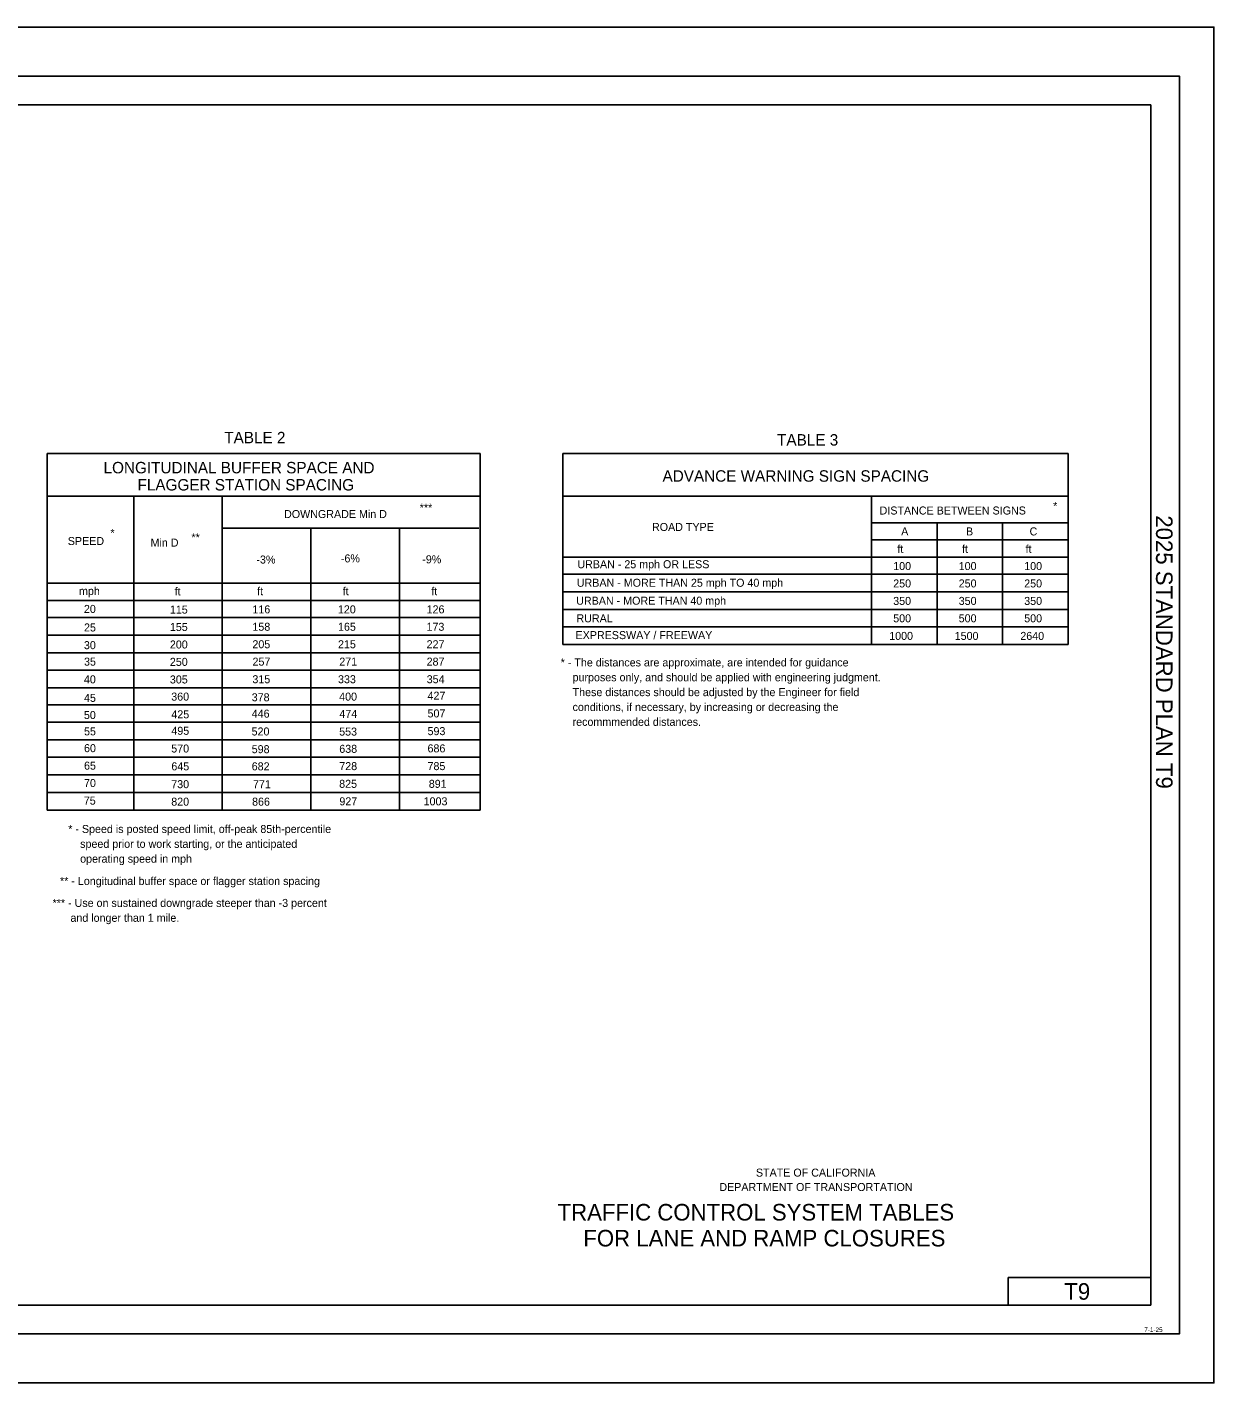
# Model space of a CAD drawing. Extents: x -893 to 867, y -474 to 712.
# Drawn here: x -172 to 867, y -474 to 712 of the extents above; entities that cross this region are included whole.
import ezdxf

# ---------------------------------------------------------------- set-up
doc = ezdxf.new("R2010")
doc.units = 0
for name, color, linetype in [('border_INSIDE-BORDER-anno', 7, 'Continuous'), ('border_PLOTTING-ELEMENTS', 7, 'Continuous'), ('border_rw_22x34_Cut_Lines', 7, 'Continuous'), ('border_SHEET', 7, 'Continuous'), ('border_WITHIN-BORDER-anno', 7, 'Continuous'), ('tcd_PD-QTY-TABLE', 7, 'Continuous')]:
    doc.layers.add(name, color=color, linetype=linetype)

msp = doc.modelspace()

# ---------------------------------------------------------------- linework, layer by layer
at = {"layer": 'border_PLOTTING-ELEMENTS'}
for points in [[(-893.5, -474), (866.5, -474), (866.5, 712), (-893.5, 712)], [(-863.5, 669), (836.5, 669), (836.5, -431), (-863.5, -431)]]:
    msp.add_lwpolyline(points, close=True, dxfattribs=at)
at = {"layer": 'border_rw_22x34_Cut_Lines'}
msp.add_lwpolyline([(-863.5, 669), (836.5, 669), (836.5, -431), (-863.5, -431)], close=True, dxfattribs=at)
at = {"layer": 'border_SHEET'}
for p, q in [((-813.5, 644), (811.5, 644)), ((811.5, 644), (811.5, -406)), ((686.5, -406), (686.5, -382)), ((686.5, -382), (811.5, -382)), ((811.5, -406), (-813.5, -406))]:
    msp.add_line(p, q, dxfattribs=at)
at = {"layer": 'tcd_PD-QTY-TABLE'}
for p, q in [((-154.1, 338.9), (-154.1, 27.1)), ((-154.1, 338.9), (224.6, 338.9)), ((224.6, 338.9), (224.6, 27.1)), ((297.1, 338.9), (739, 338.9)), ((297.1, 338.9), (297.1, 171.9)), ((739, 338.9), (739, 171.9)), ((-154.1, 301.5), (224.6, 301.5)), ((-78.3, 301.5), (-78.3, 27.1)), ((-1, 301.5), (-1, 27.1)), ((297.1, 301.5), (739, 301.5)), ((567.1, 301.5), (567.1, 171.9)), ((-1, 273.7), (223.6, 273.7)), ((76.5, 273.7), (76.5, 27.1)), ((154.1, 273.7), (154.1, 27.1)), ((567.1, 278.4), (739, 278.4)), ((624.4, 278.4), (624.4, 171.9)), ((681.7, 278.4), (681.7, 171.9)), ((567.1, 263.4), (739, 263.4)), ((297.1, 248.4), (739, 248.4)), ((-154.1, 225.5), (224.6, 225.5)), ((297.1, 233.4), (739, 233.4)), ((297.1, 218), (739, 218)), ((-154.1, 210.5), (224.6, 210.5)), ((297.1, 202.6), (739, 202.6)), ((-154.1, 195.5), (224.6, 195.5)), ((-154.1, 180.1), (224.6, 180.1)), ((297.1, 187.3), (739, 187.3)), ((297.1, 171.9), (739, 171.9)), ((-154.1, 164.7), (224.6, 164.7)), ((-154.1, 149.3), (224.6, 149.3)), ((-154.1, 134), (224.6, 134)), ((-154.1, 119), (224.6, 119)), ((-154.1, 104), (224.6, 104)), ((-154.1, 88.6), (224.6, 88.6)), ((-154.1, 73.2), (224.6, 73.2)), ((-154.1, 57.9), (224.6, 57.9)), ((-154.1, 42.5), (224.6, 42.5)), ((-154.1, 27.1), (224.6, 27.1))]:
    msp.add_line(p, q, dxfattribs=at)

# ---------------------------------------------------------------- texts
at = {"layer": 'border_INSIDE-BORDER-anno'}
for s, height, p in [('STATE OF CALIFORNIA', 7, (465.9, -293.6)), ('DEPARTMENT OF TRANSPORTATION', 7, (433.9, -306.2)), ('TRAFFIC CONTROL SYSTEM TABLES', 14.5, (292.4, -332)), ('FOR LANE AND RAMP CLOSURES', 14.5, (314.9, -354.7))]:
    msp.add_text(s, height=height, dxfattribs=at).set_placement(p)
at = {"layer": 'border_WITHIN-BORDER-anno'}
msp.add_text('2025 STANDARD PLAN T9', height=14.5, rotation=270, dxfattribs=at).set_placement((815.9, 284.9))
for s, height, p in [('T9', 14.5, (735.7, -401.3)), ('7-1-25', 4, (805.7, -429.5))]:
    msp.add_text(s, height=height, dxfattribs=at).set_placement(p)
at = {"layer": 'tcd_PD-QTY-TABLE'}
for s, height, p in [('TABLE 2', 10, (0.8, 347.9)), ('TABLE 3', 10, (484.4, 345.9)), ('LONGITUDINAL BUFFER SPACE AND', 10, (-104.8, 321.6)), ('ADVANCE WARNING SIGN SPACING', 10, (384.2, 314.3)), ('FLAGGER STATION SPACING', 10, (-75.1, 306.6)), ('*', 7, (725.9, 289.6)), ('DOWNGRADE Min D', 7, (53.1, 282.5)), ('***', 7, (171.8, 288.1)), ('DISTANCE BETWEEN SIGNS', 7, (574.1, 285.6)), ('*', 7, (-98.8, 266)), ('ROAD TYPE', 7, (375, 271.2)), ('A', 7, (593, 267.3)), ('B', 7, (649.7, 267.3)), ('C', 7, (705.3, 267.3)), ('SPEED', 7, (-136.1, 258.9)), ('Min D', 7, (-63.7, 257.5)), ('**', 7, (-27.9, 262.1)), ('-3%', 7, (28.9, 242.7)), ('-6%', 7, (102.8, 243.7)), ('-9%', 7, (174, 242.9)), ('ft', 7, (589.6, 252)), ('ft', 7, (646.2, 252)), ('ft', 7, (701.8, 252)), ('URBAN - 25 mph OR LESS', 7, (309.7, 238.6)), ('100', 7, (586, 237)), ('100', 7, (643.3, 237)), ('100', 7, (700.6, 237)), ('URBAN - MORE THAN 25 mph TO 40 mph', 7, (309.2, 222.4)), ('250', 7, (586, 221.8)), ('250', 7, (643.3, 221.8)), ('250', 7, (700.6, 221.8)), ('mph', 7, (-126.3, 215.2)), ('ft', 7, (-42.6, 214.8)), ('ft', 7, (29.5, 215)), ('ft', 7, (104.4, 215)), ('ft', 7, (181.9, 215)), ('URBAN - MORE THAN 40 mph', 7, (308.7, 206.7)), ('350', 7, (586, 206.5)), ('350', 7, (643.3, 206.5)), ('350', 7, (700.6, 206.5)), ('20', 7, (-122, 199.5)), ('115', 7, (-46.8, 198.9)), ('116', 7, (25.4, 199.1)), ('120', 7, (100.2, 199.1)), ('126', 7, (177.8, 199.1)), ('25', 7, (-121.9, 183.3)), ('155', 7, (-46.8, 183.7)), ('158', 7, (25.4, 183.9)), ('165', 7, (100.3, 183.9)), ('173', 7, (177.7, 183.9)), ('RURAL', 7, (308.9, 191.3)), ('500', 7, (586, 191.3)), ('500', 7, (643.3, 191.3)), ('500', 7, (700.6, 191.3)), ('EXPRESSWAY / FREEWAY', 7, (308.1, 176.6)), ('1000', 7, (582.5, 175.9)), ('1500', 7, (639.8, 175.9)), ('2640', 7, (697.2, 175.9)), ('30', 7, (-122, 167.8)), ('200', 7, (-46.8, 168.4)), ('205', 7, (25.4, 168.6)), ('215', 7, (100.3, 168.6)), ('227', 7, (177.8, 168.6)), ('35', 7, (-121.9, 153.4)), ('250', 7, (-46.8, 153.2)), ('257', 7, (25.5, 153.4)), ('271', 7, (101.4, 153.4)), ('287', 7, (177.8, 153.4)), ('* - The distances are approximate, are intended for guidance', 7, (295.1, 152.7)), ('40', 7, (-122, 137.9)), ('305', 7, (-46.8, 137.8)), ('315', 7, (25.4, 138)), ('333', 7, (100.3, 138)), ('354', 7, (177.9, 138)), ('    purposes only, and should be applied with engineering judgment.', 7, (295.1, 139.7)), ('427', 7, (178.6, 123.6)), ('    These distances should be adjusted by the Engineer for field', 7, (295.1, 126.7)), ('45', 7, (-121.9, 121.7)), ('360', 7, (-45.6, 122.8)), ('378', 7, (24.8, 122.2)), ('400', 7, (101.3, 122.8)), ('    conditions, if necessary, by increasing or decreasing the', 7, (295.1, 113.7)), ('50', 7, (-122, 106.7)), ('425', 7, (-45.5, 107.3)), ('446', 7, (24.8, 107.9)), ('474', 7, (101.5, 107.7)), ('507', 7, (178.6, 108.1)), ('    recommmended distances.', 7, (295.1, 100.7)), ('55', 7, (-121.9, 92.4)), ('495', 7, (-45.5, 92.9)), ('520', 7, (24.7, 92.3)), ('553', 7, (101.3, 92.2)), ('593', 7, (178.6, 92.6)), ('60', 7, (-121.9, 77.7)), ('570', 7, (-45.6, 77.4)), ('598', 7, (24.8, 76.8)), ('638', 7, (101.4, 77.1)), ('686', 7, (178.6, 77.5)), ('65', 7, (-121.9, 62.4)), ('645', 7, (-45.5, 61.8)), ('682', 7, (24.8, 61.8)), ('728', 7, (101.4, 62)), ('785', 7, (178.6, 62)), ('70', 7, (-121.9, 47.2)), ('730', 7, (-45.6, 46.2)), ('771', 7, (25.9, 46.2)), ('825', 7, (101.3, 46.5)), ('891', 7, (179.7, 46.5)), ('75', 7, (-122.1, 31.8)), ('820', 7, (-45.6, 30.9)), ('866', 7, (25.1, 30.9)), ('927', 7, (101.5, 31.2)), ('1003', 7, (175.2, 31.2)), ('* - Speed is posted speed limit, off-peak 85th-percentile', 7, (-135.7, 7)), ('    speed prior to work starting, or the anticipated', 7, (-135.7, -6)), ('    operating speed in mph', 7, (-135.7, -19)), ('** - Longitudinal buffer space or flagger station spacing', 7, (-142.9, -38.5)), ('*** - Use on sustained downgrade steeper than -3 percent', 7, (-149.4, -57.7)), ('      and longer than 1 mile.', 7, (-149.4, -70.7))]:
    msp.add_text(s, height=height, dxfattribs=at).set_placement(p)

doc.saveas('drawing.dxf')
